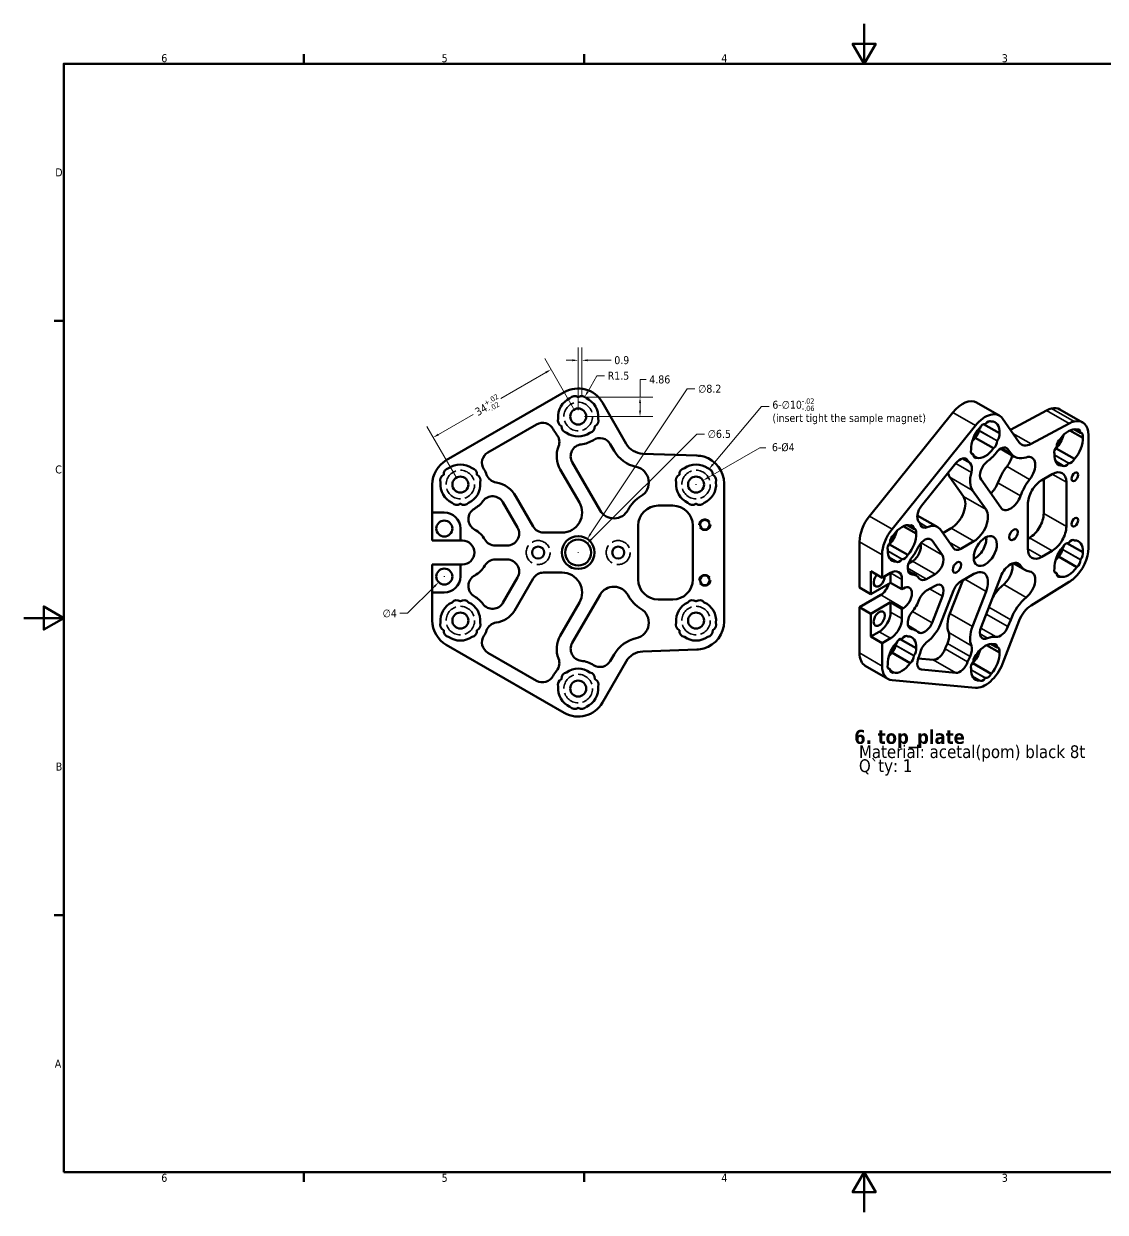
# Model space of a CAD drawing. Header units: millimetres. Extents: x 0 to 420, y 0 to 297.
# Drawn here: x 0 to 270.2, y 0 to 297 of the extents above; entities that cross this region are included whole.
import ezdxf

# ---------------------------------------------------------------- set-up
doc = ezdxf.new("R2010")
doc.units = ezdxf.units.MM
doc.linetypes.add('DASHED', pattern=[0.2067, 0.1654, -0.0413])
for name, color, linetype, lineweight in [('Border (ANSI)', 7, 'Continuous', 70), ('Dimension (ANSI)', 7, 'Continuous', 25), ('Hidden (ANSI)', 7, 'DASHED', 35), ('Hidden Narrow (ANSI)', 7, 'DASHED', 25), ('Symbol (ANSI)', 7, 'Continuous', 25), ('Visible (ANSI)', 7, 'Continuous', 50), ('Visible Narrow (ANSI)', 7, 'Continuous', 35)]:
    doc.layers.add(name, color=color, linetype=linetype, lineweight=lineweight)
doc.styles.add('Note Text (ANSI)', font='tahoma.ttf')
doc.dimstyles.new('Default - mm (ANSI)', dxfattribs={"dimtxt": 2, "dimasz": 1.5, "dimexe": 3.175, "dimexo": 1.6002, "dimgap": 0.8, "dimtad": 0, "dimtoh": 1, "dimrnd": 1e-08, "dimzin": 12, "dimdsep": 46, "dimtxsty": 'Note Text (ANSI)', "dimcen": 0.09, "dimdle": 10, "dimclrd": 256, "dimclre": 256, "dimclrt": 256, "dimadec": 1, "dimazin": 3, "dimtfac": 0.65, "dimtofl": 0, "dimtmove": 0, "dimatfit": 3, "dimfxl": 1, "dimtolj": 1, "dimtzin": 4, "dimlwd": 15, "dimlwe": 15, "dimarcsym": 0})

# ---------------------------------------------------------------- blocks, each defined once
blk = doc.blocks.new('Borders Default Border')
at = {"layer": 'Border (ANSI)'}
for p, q in [((70, 287), (70, 289.4)), ((140, 287), (140, 289.4)), ((10, 222.75), (7.6, 222.75)), ((10, 74.25), (7.6, 74.25)), ((70, 10), (70, 7.6)), ((140, 10), (140, 7.6))]:
    blk.add_line(p, q, dxfattribs=at)
at = {"layer": 'Border (ANSI)', "flags": 128}
for points in [[(210, 297), (210, 287), (207.11, 292), (212.89, 292), (210, 287)], [(10, 10), (10, 287), (410, 287), (410, 10), (10, 10)], [(0, 148.5), (10, 148.5), (5, 151.39), (5, 145.61), (10, 148.5)], [(210, 0), (210, 10), (207.11, 5), (212.89, 5), (210, 10)]]:
    blk.add_lwpolyline(points, dxfattribs=at)
at = {"layer": 'Border (ANSI)', "char_height": 2, "attachment_point": 7, "style": 'Note Text (ANSI)'}
for s, insert in [('6', (34.36, 287.36)), ('5', (104.41, 287.36)), ('4', (174.3, 287.4)), ('3', (244.38, 287.36)), ('D', (7.87, 258.87)), ('C', (7.86, 184.59)), ('B', (7.99, 110.37)), ('A', (7.75, 36.12)), ('6', (34.36, 7.56)), ('5', (104.41, 7.56)), ('4', (174.3, 7.6)), ('3', (244.38, 7.56))]:
    blk.add_mtext(s, dxfattribs=dict(at, insert=insert))
blk = doc.blocks.new('*D6')
at = {"layer": 'Defpoints', "color": 0, "transparency": 16777216}
for p in [(131.74, 210.6), (138.53, 198.85), (109.08, 181.85)]:
    blk.add_point(p, dxfattribs=at)
at = {"layer": 'Dimension (ANSI)', "lineweight": 15, "transparency": 16777216}
for p, q in [((137.73, 200.24), (130.16, 213.35)), ((130.44, 209.85), (119.24, 203.39)), ((103.6, 194.35), (112.27, 199.36)), ((108.28, 183.24), (100.71, 196.35))]:
    blk.add_line(p, q, dxfattribs=at)
at = {"layer": 'Dimension (ANSI)', "transparency": 16777216}
for points in [[(130.32, 210.07), (130.57, 209.64), (131.74, 210.6)], [(103.47, 194.57), (103.72, 194.14), (102.3, 193.6)]]:
    blk.add_solid(points, dxfattribs=at)
at = {"layer": 'Dimension (ANSI)', "lineweight": 18, "transparency": 16777216, "insert": (112.17, 201.14), "char_height": 2, "attachment_point": 1, "rotation": 30, "style": 'Note Text (ANSI)'}
blk.add_mtext('\\A1;34{\\H1.300000;\\S+.02^ -.02;}', dxfattribs=at)
blk = doc.blocks.new('*D7')
at = {"layer": 'Defpoints', "color": 0, "transparency": 16777216}
for p in [(140.8, 168.27), (136.26, 161.44)]:
    blk.add_point(p, dxfattribs=at)
at = {"layer": 'Dimension (ANSI)', "lineweight": 15, "transparency": 16777216}
for p, q in [((165.76, 205.75), (141.63, 169.52)), ((167.69, 205.75), (165.76, 205.75)), ((138.44, 164.85), (138.62, 164.85)), ((138.53, 164.76), (138.53, 164.94))]:
    blk.add_line(p, q, dxfattribs=at)
at = {"layer": 'Dimension (ANSI)', "transparency": 16777216}
blk.add_solid([(141.42, 169.65), (141.84, 169.38), (140.8, 168.27)], dxfattribs=at)
at = {"layer": 'Dimension (ANSI)', "lineweight": 18, "transparency": 16777216, "insert": (168.49, 206.8), "char_height": 2, "attachment_point": 1, "style": 'Note Text (ANSI)'}
blk.add_mtext('\\A1;∅8.2', dxfattribs=at)
blk = doc.blocks.new('*D8')
at = {"layer": 'Defpoints', "color": 0, "transparency": 16777216}
for p in [(140.83, 167.15), (136.23, 162.56)]:
    blk.add_point(p, dxfattribs=at)
at = {"layer": 'Dimension (ANSI)', "lineweight": 15, "transparency": 16777216}
for p, q in [((168.15, 194.47), (141.89, 168.21)), ((170.09, 194.47), (168.15, 194.47)), ((138.44, 164.85), (138.62, 164.85)), ((138.53, 164.76), (138.53, 164.94))]:
    blk.add_line(p, q, dxfattribs=at)
at = {"layer": 'Dimension (ANSI)', "transparency": 16777216}
blk.add_solid([(141.71, 168.39), (142.06, 168.04), (140.83, 167.15)], dxfattribs=at)
at = {"layer": 'Dimension (ANSI)', "lineweight": 18, "transparency": 16777216, "insert": (170.89, 195.51), "char_height": 2, "attachment_point": 1, "style": 'Note Text (ANSI)'}
blk.add_mtext('\\A1;∅6.5', dxfattribs=at)
blk = doc.blocks.new('*D9')
at = {"layer": 'Defpoints', "color": 0, "transparency": 16777216}
for p in [(171.18, 185.69), (164.76, 178.02)]:
    blk.add_point(p, dxfattribs=at)
at = {"layer": 'Dimension (ANSI)', "lineweight": 15, "transparency": 16777216}
for p, q in [((184.31, 201.37), (172.14, 186.84)), ((186.25, 201.37), (184.31, 201.37)), ((167.88, 181.85), (168.06, 181.85)), ((167.97, 181.76), (167.97, 181.94))]:
    blk.add_line(p, q, dxfattribs=at)
blk.add_arc((167.97, 181.85), 5, 13.6912, 54.2492, dxfattribs=at)
at = {"layer": 'Dimension (ANSI)', "transparency": 16777216}
blk.add_solid([(171.95, 187), (172.34, 186.68), (171.18, 185.69)], dxfattribs=at)
at = {"layer": 'Dimension (ANSI)', "lineweight": 18, "transparency": 16777216, "insert": (187.05, 203.36), "char_height": 2, "attachment_point": 1, "style": 'Note Text (ANSI)'}
blk.add_mtext('\\A1;\\fTahoma|b0|i0;\\H1.9873;6-∅10{\\H1.300000;\\S-.02^ -.06;}\\P\\fTahoma|b0|i0;\\H1.9873;(insert tight the sample magnet)', dxfattribs=at)
blk = doc.blocks.new('*D10')
at = {"layer": 'Defpoints', "color": 0, "transparency": 16777216}
for p in [(169.7, 182.85), (166.24, 180.85)]:
    blk.add_point(p, dxfattribs=at)
at = {"layer": 'Dimension (ANSI)', "lineweight": 15, "transparency": 16777216}
for p, q in [((183.89, 191.05), (171, 183.6)), ((185.39, 191.05), (183.89, 191.05)), ((167.88, 181.85), (168.06, 181.85)), ((167.97, 181.76), (167.97, 181.94))]:
    blk.add_line(p, q, dxfattribs=at)
at = {"layer": 'Dimension (ANSI)', "transparency": 16777216}
blk.add_solid([(170.88, 183.82), (171.13, 183.39), (169.7, 182.85)], dxfattribs=at)
at = {"layer": 'Dimension (ANSI)', "lineweight": 18, "transparency": 16777216, "insert": (186.19, 192.18), "char_height": 2, "attachment_point": 1, "style": 'Note Text (ANSI)'}
blk.add_mtext('\\A1; \\fTahoma|b0|i0;\\H1.9873;6-Ø4', dxfattribs=at)
blk = doc.blocks.new('*D11')
at = {"layer": 'Defpoints', "color": 0, "transparency": 16777216}
for p in [(103.67, 157.44), (106.5, 160.27)]:
    blk.add_point(p, dxfattribs=at)
at = {"layer": 'Dimension (ANSI)', "lineweight": 15, "transparency": 16777216}
for p, q in [((104.99, 158.85), (105.17, 158.85)), ((105.08, 158.76), (105.08, 158.94)), ((95.91, 149.68), (102.61, 156.38)), ((94, 149.68), (95.91, 149.68))]:
    blk.add_line(p, q, dxfattribs=at)
at = {"layer": 'Dimension (ANSI)', "transparency": 16777216}
blk.add_solid([(102.43, 156.56), (102.78, 156.2), (103.67, 157.44)], dxfattribs=at)
at = {"layer": 'Dimension (ANSI)', "lineweight": 18, "transparency": 16777216, "insert": (89.67, 150.68), "char_height": 2, "attachment_point": 1, "style": 'Note Text (ANSI)'}
blk.add_mtext('\\A1;∅4', dxfattribs=at)
blk = doc.blocks.new('*D12')
at = {"layer": 'Defpoints', "color": 0, "transparency": 16777216}
for p in [(139.43, 202.45), (140.17, 203.76)]:
    blk.add_point(p, dxfattribs=at)
at = {"layer": 'Dimension (ANSI)', "lineweight": 15, "transparency": 16777216}
for p, q in [((143.19, 209.04), (140.92, 205.06)), ((145.09, 209.04), (143.19, 209.04))]:
    blk.add_line(p, q, dxfattribs=at)
at = {"layer": 'Dimension (ANSI)', "transparency": 16777216}
blk.add_solid([(140.7, 205.18), (141.13, 204.93), (140.17, 203.76)], dxfattribs=at)
at = {"layer": 'Dimension (ANSI)', "lineweight": 18, "transparency": 16777216, "insert": (145.89, 210.06), "char_height": 2, "attachment_point": 1, "style": 'Note Text (ANSI)'}
blk.add_mtext('\\A1;R1.5', dxfattribs=at)
blk = doc.blocks.new('*D13')
at = {"layer": 'Defpoints', "color": 0, "transparency": 16777216}
for p in [(138.53, 212.9), (139.43, 202.45), (138.53, 198.85)]:
    blk.add_point(p, dxfattribs=at)
at = {"layer": 'Dimension (ANSI)', "lineweight": 15, "transparency": 16777216}
for p, q in [((138.53, 200.45), (138.53, 216.07)), ((139.43, 204.05), (139.43, 216.07)), ((137.03, 212.9), (135.53, 212.9)), ((140.93, 212.9), (146.75, 212.9))]:
    blk.add_line(p, q, dxfattribs=at)
at = {"layer": 'Dimension (ANSI)', "transparency": 16777216}
for points in [[(137.03, 213.15), (137.03, 212.65), (138.53, 212.9)], [(140.93, 213.15), (140.93, 212.65), (139.43, 212.9)]]:
    blk.add_solid(points, dxfattribs=at)
at = {"layer": 'Dimension (ANSI)', "lineweight": 18, "transparency": 16777216, "insert": (147.55, 213.93), "char_height": 2, "attachment_point": 1, "style": 'Note Text (ANSI)'}
blk.add_mtext('\\A1;\\fTahoma|b0|i0;\\H1.9873;0.9', dxfattribs=at)
blk = doc.blocks.new('*D14')
at = {"layer": 'Defpoints', "color": 0, "transparency": 16777216}
for p in [(138.53, 203.72), (153.98, 203.72), (138.53, 198.85)]:
    blk.add_point(p, dxfattribs=at)
at = {"layer": 'Dimension (ANSI)', "lineweight": 15, "transparency": 16777216}
for p, q in [((155.48, 208.07), (153.98, 208.07)), ((153.98, 208.07), (153.98, 203.72)), ((140.13, 203.72), (157.16, 203.72)), ((153.98, 200.35), (153.98, 202.22)), ((140.13, 198.85), (157.16, 198.85))]:
    blk.add_line(p, q, dxfattribs=at)
at = {"layer": 'Dimension (ANSI)', "transparency": 16777216}
for points in [[(153.73, 202.22), (154.23, 202.22), (153.98, 203.72)], [(153.73, 200.35), (154.23, 200.35), (153.98, 198.85)]]:
    blk.add_solid(points, dxfattribs=at)
at = {"layer": 'Dimension (ANSI)', "lineweight": 18, "transparency": 16777216, "insert": (156.28, 209.12), "char_height": 2, "attachment_point": 1, "style": 'Note Text (ANSI)'}
blk.add_mtext('\\A1;4.86', dxfattribs=at)

msp = doc.modelspace()

# ---------------------------------------------------------------- linework, layer by layer
at = {"layer": 'Hidden (ANSI)', "ltscale": 27.135292}
for centre in [(138.5274, 198.8546), (109.0825, 181.8546), (167.9722, 181.8546), (109.0825, 147.8546), (167.9722, 147.8546), (138.5274, 130.8546)]:
    msp.add_circle(centre, 3.5707, dxfattribs=at)
at = {"layer": 'Hidden (ANSI)', "ltscale": 30.397606}
for centre in [(128.5274, 164.8546), (148.5274, 164.8546)]:
    msp.add_circle(centre, 3, dxfattribs=at)
at = {"layer": 'Hidden Narrow (ANSI)', "ltscale": 22.34984}
for centre in [(170.1727, 171.7962), (170.1727, 157.9129)]:
    msp.add_circle(centre, 1.4705, dxfattribs=at)
at = {"layer": 'Visible (ANSI)'}
for p, q in [((105.5825, 187.9167), (135.0274, 204.9167)), ((150.5332, 192.0599), (144.5896, 202.3546)), ((243.7387, 199.1), (238.0818, 202.3576)), ((211.2931, 173.9343), (232.1137, 199.8225)), ((246.5108, 195.5408), (255.5581, 200.3855)), ((258.903, 200.6455), (264.5599, 197.388)), ((115.9819, 189.8794), (128.128, 196.8919)), ((216.9499, 170.6768), (237.7706, 196.5649)), ((239.8058, 196.929), (243.7632, 194.6501)), ((241.6975, 197.5972), (241.5567, 197.6783)), ((248.7348, 192.3677), (244.5321, 198.3639)), ((261.215, 197.1279), (251.6733, 192.0185)), ((242.3111, 190.906), (237.7149, 193.5528)), ((264.5839, 193.5608), (261.4068, 195.3904)), ((264.0185, 194.7841), (262.4551, 195.6844)), ((266.0163, 165.9832), (266.0163, 194.1725)), ((146.5522, 191.9551), (147.5021, 190.3099)), ((244.0645, 190.8188), (247.5549, 188.8088)), ((245.9199, 190.661), (246.5915, 189.7027)), ((257.922, 190.8814), (262.5182, 188.2346)), ((143.9916, 175.3903), (137.0478, 187.4173)), ((168.1828, 189.0917), (154.6888, 189.5629)), ((224.3034, 176.5159), (232.8919, 187.1948)), ((237.2931, 189.3753), (236.7567, 189.6842)), ((237.3144, 189.0253), (238.1798, 188.527)), ((259.614, 186.5622), (257.8482, 187.5791)), ((134.0333, 185.6385), (138.816, 177.3546)), ((254.3876, 182.9738), (256.9652, 184.4582)), ((102.0825, 174.8546), (102.0825, 181.8546)), ((174.9729, 147.6144), (174.9729, 182.0948)), ((234.7927, 178.8318), (231.4108, 183.6568)), ((244.1092, 176.0758), (239.1992, 183.081)), ((254.8439, 174.6545), (254.8439, 183.2366)), ((260.5007, 182.4064), (260.5007, 171.3969)), ((127.269, 171.3546), (122.9193, 178.8885)), ((237.0677, 180.3993), (240.4496, 175.5742)), ((119.7273, 177.4173), (123.3719, 171.1046)), ((158.5274, 176.5879), (162.1727, 176.5879)), ((250.8521, 165.8406), (250.8521, 176.8501)), ((102.0825, 174.8546), (105.0825, 174.8546)), ((102.0825, 167.8546), (102.0825, 174.8546)), ((223.2645, 174.1438), (228.3623, 171.2081)), ((109.0825, 170.8546), (109.0825, 167.8546)), ((134.4859, 169.8546), (129.8671, 169.8546)), ((153.5274, 158.1213), (153.5274, 171.5879)), ((167.1727, 171.5879), (167.1727, 158.1213)), ((222.9425, 169.5812), (219.7654, 171.4107)), ((222.3772, 170.8045), (220.8138, 171.7048)), ((232.2846, 165.9671), (229.2089, 170.3553)), ((229.6436, 169.735), (231.7309, 170.937)), ((109.0825, 167.8546), (102.0825, 167.8546)), ((109.0825, 167.8546), (109.5825, 167.8546)), ((120.7739, 166.6046), (117.8098, 166.6046)), ((208.8182, 156.1074), (208.8182, 167.553)), ((216.2807, 166.9017), (220.8768, 164.255)), ((226.9518, 167.8527), (229.5289, 164.1758)), ((237.3877, 167.6794), (234.1217, 165.7987)), ((250.8521, 168.268), (251.3084, 168.5307)), ((260.6265, 167.2239), (264.5839, 164.945)), ((262.5182, 167.8921), (262.3774, 167.9732)), ((214.475, 158.5726), (214.475, 164.2955)), ((217.9727, 162.5826), (216.2068, 163.5995)), ((256.9652, 165.2732), (254.3876, 163.7888)), ((263.1318, 161.201), (258.5356, 163.8477)), ((102.0825, 161.8546), (109.0825, 161.8546)), ((102.0825, 154.8546), (102.0825, 161.8546)), ((109.0825, 161.8546), (109.0825, 158.8546)), ((109.5825, 161.8546), (109.0825, 161.8546)), ((117.8098, 163.1046), (120.7739, 163.1046)), ((221.0884, 162.1514), (222.035, 162.6965)), ((247.2322, 162.1884), (250.1458, 160.5106)), ((123.3719, 158.6046), (119.7273, 152.2918)), ((122.5974, 150.263), (127.269, 158.3546)), ((129.8671, 159.8546), (134.4859, 159.8546)), ((211.6466, 154.4786), (211.6466, 160.2014)), ((211.6466, 160.2014), (214.475, 158.5726)), ((214.475, 158.5726), (216.5964, 159.7942)), ((216.5964, 159.7816), (216.5964, 157.329)), ((219.4248, 158.1528), (219.4248, 155.7002)), ((220.9342, 160.2862), (223.022, 159.0839)), ((227.6918, 159.4389), (225.5959, 158.2319)), ((231.3873, 149.6125), (234.6012, 157.8993)), ((234.1217, 157.6232), (237.3877, 159.504)), ((239.1992, 146.1888), (244.1093, 158.849)), ((251.6734, 151.6181), (261.215, 157.498)), ((258.1137, 159.6702), (257.5773, 159.9791)), ((258.1351, 159.3202), (259.0004, 158.8219)), ((102.0825, 147.8546), (102.0825, 154.8546)), ((105.0825, 154.8546), (102.0825, 154.8546)), ((208.8182, 156.1074), (211.6466, 154.4786)), ((216.5964, 157.329), (211.6466, 154.4786)), ((219.4248, 155.7002), (216.5964, 157.329)), ((219.4248, 155.7002), (219.7783, 155.9038)), ((225.5959, 155.3705), (227.6918, 156.5775)), ((228.9813, 146.8215), (232.2846, 155.339)), ((240.4496, 155.1356), (237.0442, 146.3549)), ((138.816, 152.3546), (134.0001, 144.013)), ((137.0478, 142.2918), (143.9916, 154.3189)), ((162.1727, 153.1213), (158.5274, 153.1213)), ((208.8182, 151.2021), (214.1215, 154.2561)), ((211.6466, 149.5733), (216.5964, 152.4237)), ((216.5964, 152.4237), (219.4248, 150.7949)), ((216.5964, 152.4237), (216.5964, 149.971)), ((229.5289, 153.9565), (226.9518, 147.3114)), ((208.8182, 139.7564), (208.8182, 151.2021)), ((211.6466, 149.5733), (208.8182, 151.2021)), ((211.6466, 143.8505), (211.6466, 149.5733)), ((219.7783, 150.9985), (219.4248, 150.7949)), ((219.4248, 150.7949), (219.4248, 148.3423)), ((220.9603, 146.5427), (222.918, 145.4153)), ((244.5321, 137.0478), (248.7349, 147.8846)), ((246.5916, 148.081), (245.9199, 146.349)), ((213.7679, 145.0721), (211.6466, 143.8505)), ((214.475, 142.2217), (211.6466, 143.8505)), ((216.5964, 143.4433), (214.475, 142.2217)), ((218.9851, 143.2443), (222.9425, 140.9654)), ((220.8768, 143.9125), (220.736, 143.9936)), ((135.0274, 124.7924), (105.5825, 141.7924)), ((128.128, 132.8172), (115.9819, 139.8297)), ((154.6889, 140.1463), (168.1828, 140.6175)), ((214.475, 136.4989), (214.475, 142.2217)), ((221.4905, 137.2213), (216.8943, 139.8681)), ((243.7632, 139.8761), (240.5861, 141.7056)), ((243.1978, 141.0994), (241.6344, 141.9997)), ((144.5896, 127.3546), (150.5333, 137.6494)), ((147.5022, 139.3994), (146.5522, 137.754)), ((223.4931, 138.4113), (227.2351, 138.0683)), ((237.1013, 137.1966), (241.6975, 134.5499)), ((215.9316, 133.2831), (210.2747, 136.5407)), ((216.4724, 135.6906), (215.936, 135.9995)), ((216.4938, 135.3405), (217.3591, 134.8422)), ((232.8919, 134.8107), (224.3034, 135.598)), ((238.7934, 132.8775), (237.0275, 133.8944)), ((237.7706, 131.0595), (216.9499, 132.9679))]:
    msp.add_line(p, q, dxfattribs=at)
for centre, radius in [((138.5274, 198.8546), 2), ((109.0825, 181.8546), 2), ((167.9722, 181.8546), 2), ((105.0825, 170.8546), 2), ((170.1727, 171.7962), 1.2), ((128.5274, 164.8546), 1.5), ((138.5274, 164.8546), 4.1), ((138.5274, 164.8546), 3.25), ((148.5274, 164.8546), 1.5), ((105.0825, 158.8546), 2), ((170.1727, 157.9129), 1.2), ((109.0825, 147.8546), 2), ((167.9722, 147.8546), 2), ((138.5274, 130.8546), 2)]:
    msp.add_circle(centre, radius, dxfattribs=at)
for centre, radius, start, end in [((138.5274, 198.8546), 7, 30, 120), ((138.5274, 198.8546), 5, 114.249157, 185.750843), ((137.6274, 202.4546), 1.5, 54.504067, 140.265801), ((138.5274, 203.7165), 0.05, 234.504067, 305.495933), ((139.4274, 202.4546), 1.5, 39.734199, 125.495933), ((138.5274, 198.8546), 5, 354.249157, 65.750843), ((129.628, 194.2938), 3, 27.134016, 120), ((134.9597, 197.834), 1.5, 159.734199, 245.495933), ((134.3168, 196.4236), 0.05, 354.504067, 65.495933), ((135.8597, 196.2751), 1.5, 174.504067, 260.265801), ((141.1951, 196.2751), 1.5, 279.734199, 5.495933), ((142.7379, 196.4236), 0.05, 114.504067, 185.495933), ((142.0951, 197.834), 1.5, 294.504067, 20.265801), ((138.5274, 198.8546), 7, 207.134016, 219.702569), ((130.8337, 192.4665), 3, 338.062195, 39.702569), ((138.5274, 198.8546), 5, 234.249157, 305.750843), ((143.9541, 190.4551), 3, 30, 122.865984), ((139.6458, 188.9173), 6.5001, 158.062195, 210.292731), ((139.6458, 188.9173), 3, 96.421822, 210), ((138.5274, 198.8546), 7, 276.421822, 302.865984), ((154.8633, 194.5599), 8.5, 210, 257.574432), ((154.8633, 194.5599), 5, 210, 268), ((109.0825, 181.8546), 7, 120, 180), ((117.4819, 187.2813), 3, 120, 212.865984), ((167.9719, 182.0948), 7.0001, 74.000067, 88.273404), ((105.5148, 182.8751), 1.5, 114.504067, 200.265801), ((104.8719, 184.2855), 0.05, 294.504067, 5.495933), ((106.4148, 184.434), 1.5, 99.734199, 185.495933), ((109.0825, 181.8546), 5, 54.249157, 125.750843), ((111.7502, 184.434), 1.5, 354.504067, 80.265801), ((113.2931, 184.2855), 0.05, 174.504067, 245.495933), ((112.6502, 182.8751), 1.5, 339.734199, 65.495933), ((109.0825, 181.8546), 7, 20.348746, 32.865984), ((118.4584, 185.3319), 3, 200.348746, 261.963462), ((152.1737, 182.3527), 4, 300.550331, 77.574432), ((164.4045, 182.8751), 1.5, 114.504067, 200.265801), ((163.7617, 184.2855), 0.05, 294.504067, 5.495933), ((165.3045, 184.434), 1.5, 99.734199, 185.495933), ((167.9722, 181.8546), 5, 54.249157, 125.750843), ((170.6399, 184.434), 1.5, 354.504067, 80.265801), ((172.1828, 184.2855), 0.05, 174.504067, 245.495933), ((171.5399, 182.8751), 1.5, 339.734199, 65.495933), ((109.0825, 181.8546), 5, 174.249157, 245.750843), ((109.0825, 181.8546), 5, 294.249157, 5.750843), ((117.1292, 175.9173), 6.508, 27.164988, 81.963462), ((167.9722, 181.8546), 5, 174.249157, 245.750843), ((167.9722, 181.8546), 5, 294.249157, 5.750843), ((117.1292, 175.9173), 3, 30, 143.578178), ((158.5274, 171.5879), 8.5, 120.550331, 152.342086), ((108.1825, 178.2546), 1.5, 219.734199, 305.495933), ((109.0825, 176.9926), 0.05, 54.504067, 125.495933), ((109.9825, 178.2546), 1.5, 234.504067, 320.265801), ((114.1065, 173.2082), 3, 120.158914, 241.5618), ((109.0825, 181.8546), 7, 300.158914, 323.578178), ((134.4859, 174.8546), 5, 270, 30), ((147.4557, 177.3903), 4, 210, 332.342086), ((158.5274, 171.5879), 5, 90, 180), ((162.1727, 171.5879), 5, 0, 90), ((167.0722, 178.2546), 1.5, 219.734199, 305.495933), ((167.9722, 176.9926), 0.05, 54.504067, 125.495933), ((168.8722, 178.2546), 1.5, 234.504067, 320.265801), ((105.0825, 170.8546), 4, 0, 90), ((109.5825, 164.8546), 6.5, 30, 61.5618), ((120.7739, 169.6046), 3, 270, 30), ((129.8671, 172.8546), 3, 210, 270), ((109.5825, 164.8546), 3, 270, 90), ((117.8098, 169.6046), 3, 210, 270), ((109.5825, 164.8546), 6.5, 298.4382, 330), ((117.8098, 160.1046), 3, 90, 150), ((120.7739, 160.1046), 3, 330, 90), ((105.0825, 158.8546), 4, 270, 0), ((114.1065, 156.5009), 3, 118.4382, 239.841086), ((129.8671, 156.8546), 3, 90, 150), ((134.4859, 154.8546), 5, 330, 90), ((158.5274, 158.1213), 5, 180, 270), ((162.1727, 158.1213), 5, 270, 0), ((147.4557, 152.3189), 4, 27.658175, 150), ((109.0825, 147.8546), 5, 114.249157, 185.750843), ((108.1825, 151.4546), 1.5, 54.504067, 140.265801), ((109.0825, 152.7165), 0.05, 234.504067, 305.495933), ((109.9825, 151.4546), 1.5, 39.734199, 125.495933), ((109.0825, 147.8546), 5, 354.249157, 65.750843), ((109.0825, 147.8546), 7, 36.421822, 59.841086), ((117.1292, 153.7918), 3, 216.421822, 330), ((158.5274, 158.1213), 8.5, 207.658175, 239.449738), ((167.9722, 147.8546), 5, 114.249157, 185.750843), ((167.0722, 151.4546), 1.5, 54.504067, 140.265801), ((167.9722, 152.7165), 0.05, 234.504067, 305.495933), ((168.8722, 151.4546), 1.5, 39.734199, 125.495933), ((167.9722, 147.8546), 5, 354.249157, 65.750843), ((117.1292, 153.7918), 6.508, 278.036538, 327.164988), ((152.1737, 147.3565), 4, 282.425774, 59.449738), ((109.0825, 147.8546), 7, 180, 240), ((105.5148, 146.834), 1.5, 159.734199, 245.495933), ((112.6502, 146.834), 1.5, 294.504067, 20.265801), ((118.4584, 144.3772), 3, 98.036538, 159.651254), ((164.4045, 146.834), 1.5, 159.734199, 245.495933), ((171.5399, 146.834), 1.5, 294.504067, 20.265801), ((104.8719, 145.4236), 0.05, 354.504067, 65.495933), ((106.4148, 145.2751), 1.5, 174.504067, 260.265801), ((109.0825, 147.8546), 5, 234.249157, 305.750843), ((111.7502, 145.2751), 1.5, 279.734199, 5.495933), ((113.2931, 145.4236), 0.05, 114.504067, 185.495933), ((117.4819, 142.4278), 3, 147.134016, 240), ((109.0825, 147.8546), 7, 327.134016, 339.651254), ((139.6458, 140.7918), 6.5001, 150.292731, 201.937805), ((154.8634, 135.1494), 8.5, 102.425774, 150), ((163.7617, 145.4236), 0.05, 354.504067, 65.495933), ((165.3045, 145.2751), 1.5, 174.504067, 260.265801), ((167.9722, 147.8546), 5, 234.249157, 305.750843), ((170.6399, 145.2751), 1.5, 279.734199, 5.495933), ((172.1828, 145.4236), 0.05, 114.504067, 185.495933), ((139.6458, 140.7918), 3, 150, 263.578178), ((154.8634, 135.1494), 5, 92, 150), ((167.9719, 147.6144), 7.0001, 271.726548, 286.002754), ((130.8337, 137.2426), 3, 320.297431, 21.937805), ((138.5274, 130.8546), 7, 57.134016, 83.578178), ((143.9541, 139.254), 3, 237.134016, 330), ((129.628, 135.4153), 3, 240, 332.865984), ((138.5274, 130.8546), 7, 140.297431, 152.865984), ((135.8597, 133.434), 1.5, 99.734199, 185.495933), ((138.5274, 130.8546), 5, 54.249157, 125.750843), ((141.1951, 133.434), 1.5, 354.504067, 80.265801), ((134.9597, 131.8751), 1.5, 114.504067, 200.265801), ((138.5274, 130.8546), 5, 174.249157, 245.750843), ((134.3168, 133.2855), 0.05, 294.504067, 5.495933), ((138.5274, 130.8546), 5, 294.249157, 5.750843), ((142.7379, 133.2855), 0.05, 174.504067, 245.495933), ((142.0951, 131.8751), 1.5, 339.734199, 65.495933), ((138.5274, 130.8546), 7, 240, 330), ((137.6274, 127.2546), 1.5, 219.734199, 305.495933), ((138.5274, 125.9926), 0.05, 54.504067, 125.495933), ((139.4274, 127.2546), 1.5, 234.504067, 320.265801)]:
    msp.add_arc(centre, radius, start, end, dxfattribs=at)
for centre, major_axis, ratio, start_param, end_param in [((234.5886, 196.2915), (3.4932, 6.0661), 0.57809312, 0, 1.30706323), ((240.2454, 193.034), (3.4932, 6.0661), 0.57809312, 6.01945221, 7.59024854), ((255.409, 194.5793), (3.4933, 6.0662), 0.57809312, 0.50421294, 0.75332968), ((255.409, 194.5793), (-3.4943, -6.0661), 0.57809344, 3.14166911, 3.64599856), ((238.172, 196.2991), (0.7485, 1.2999), 0.57809312, 4.35273376, 5.16639204), ((239.6091, 195.6107), (0.7485, 1.2999), 0.57809312, 0.16394356, 1.66076819), ((240.2454, 197.0088), (-0.025, -0.0433), 0.57809312, 0.16394356, 1.40298535), ((240.8818, 196.3436), (0.7485, 1.2999), 0.57809312, 6.18934603, 7.68617066), ((240.2454, 193.034), (2.4952, 4.3329), 0.57809312, 5.3954823, 6.64342212), ((261.0658, 191.3217), (-3.4933, -6.0662), 0.57809312, 3.6458056, 3.89492233), ((261.0658, 191.3217), (3.4943, 6.0661), 0.57809344, 5.49600605, 6.78759122), ((240.2454, 193.034), (2.4952, 4.3329), 0.57809312, 1.20669209, 2.45463192), ((235.6493, 195.6807), (-2.4952, -4.3329), 0.57809312, 1.1616642, 1.40743437), ((237.5356, 194.6582), (0.7485, 1.2999), 0.57809312, 4.09495093, 5.59177556), ((238.6266, 195.4078), (0.025, 0.0433), 0.57809312, 1.21114111, 2.4501829), ((242.7682, 193.6523), (-0.7485, -1.2999), 0.57809312, 1.21114111, 2.70796574), ((256.4699, 193.7723), (-2.4952, -4.3329), 0.57809312, 1.20669209, 1.97992845), ((259.1798, 192.148), (0.7485, 1.2999), 0.57809312, 0.95335827, 2.4501829), ((261.0661, 191.1255), (2.4952, 4.3329), 0.57809312, 0.15949454, 1.40743437), ((261.0661, 191.1255), (-2.4952, -4.3329), 0.57809312, 1.20669209, 2.45463192), ((262.9525, 194.3206), (0.7485, 1.2999), 0.57809312, 5.39993132, 6.89675594), ((264.0434, 194.8274), (-0.025, -0.0433), 0.57809312, 5.39993132, 6.63897311), ((263.5889, 193.4126), (0.7485, 1.2999), 0.57809312, 5.14214848, 6.63897311), ((237.7227, 190.7468), (-0.7485, -1.2999), 0.57809312, 5.14214848, 6.63897311), ((240.2454, 193.034), (-2.4952, -4.3329), 0.57809312, 0.15949454, 1.40743437), ((242.1318, 192.0114), (-0.7485, -1.2999), 0.57809312, 0.95335827, 2.4501829), ((244.0827, 188.3768), (1.4971, 2.5998), 0.57809312, 6.01945221, 7.64026939), ((243.2228, 192.7611), (-0.025, -0.0433), 0.57809312, 4.35273376, 5.59177556), ((251.7967, 196.1748), (-2.4952, -4.3329), 0.57809312, 6.01945221, 7.03174318), ((258.5434, 190.5071), (0.7485, 1.2999), 0.57809312, 1.21114111, 2.70796574), ((257.1063, 191.1956), (0.7485, 1.2999), 0.57809312, 4.3460377, 4.80236084), ((258.0888, 191.3984), (0.025, 0.0433), 0.57809312, 4.35273376, 5.59177556), ((167.9719, 182.0948), (7.0011, 0), 0.9998477, 0, 1.29158517), ((233.9526, 185.6815), (1.4971, 2.5998), 0.57809312, 5.96943135, 7.59024854), ((240.2454, 193.034), (-3.4932, -6.0661), 0.57809312, 5.96943135, 6.18879399), ((234.8052, 184.6786), (1.4971, 2.5998), 0.57809312, 5.11296651, 6.18879399), ((238.3591, 189.8389), (-0.7485, -1.2999), 0.57809312, 5.39993132, 6.89675594), ((237.2681, 189.332), (0.025, 0.0433), 0.57809312, 5.39993132, 6.63897311), ((241.0363, 185.3652), (-1.4971, -2.5998), 0.57809312, 4.03713904, 6.01945221), ((240.2454, 193.034), (3.4932, 6.0661), 0.57809312, 4.03713904, 4.49867674), ((244.238, 188.3572), (1.9961, 3.4663), 0.57809312, 4.45826097, 5.24950859), ((251.7967, 196.1748), (-4.2418, -7.366), 0.57809312, 6.01945221, 6.84978268), ((249.8948, 185.0996), (1.9961, 3.4663), 0.57809312, 4.45826097, 6.84978268), ((261.0661, 191.1255), (-2.4952, -4.3329), 0.57809312, 5.3954823, 6.64342212), ((260.4297, 187.8158), (-0.7485, -1.2999), 0.57809312, 6.18934603, 7.68617066), ((261.0661, 187.1506), (0.025, 0.0433), 0.57809312, 0.16394356, 1.40298535), ((261.7025, 188.5488), (-0.7485, -1.2999), 0.57809312, 0.16394356, 1.66076819), ((235.3795, 188.6228), (-3.2438, -5.6329), 0.57809312, 5.74467398, 6.02456132), ((241.0363, 185.3652), (-3.2438, -5.6329), 0.57809312, 5.11296651, 6.02456132), ((248.7307, 182.1436), (4.2418, 7.366), 0.57809312, 1.31666832, 1.87153912), ((256.9652, 180.3704), (2.4952, 4.3329), 0.57809312, 5.49585344, 7.06664976), ((240.9019, 182.379), (1.9961, 3.4663), 0.57809312, 4.18139637, 5.01313177), ((254.3876, 178.8861), (-4.2418, -7.366), 0.57809312, 4.45826097, 5.01313177), ((254.3876, 178.8861), (2.4952, 4.3329), 0.57809312, 0.78346445, 2.35426078), ((231.7309, 175.0247), (2.4952, 4.3329), 0.57809312, 3.92505711, 6.01945221), ((246.5587, 179.1215), (-1.9961, -3.4663), 0.57809312, 6.01945221, 8.15472442), ((225.3641, 175.0027), (-1.4971, -2.5998), 0.57809312, 4.44865588, 6.06947307), ((237.3877, 171.7672), (2.4952, 4.3329), 0.57809312, 3.92505711, 6.01945221), ((213.7679, 170.4034), (3.4932, 6.0661), 0.57809312, 1.30706323, 2.35426078), ((219.4248, 167.1458), (3.4932, 6.0661), 0.57809312, 5.85100604, 6.06947307), ((251.3084, 172.6185), (2.4952, 4.3329), 0.57809312, 3.92505711, 5.49585344), ((219.4248, 167.1458), (3.4932, 6.0661), 0.57809312, 1.30706323, 2.35426078), ((214.8286, 169.7926), (-2.4952, -4.3329), 0.57809312, 1.20669209, 1.97992845), ((219.4248, 167.1458), (2.4952, 4.3329), 0.57809312, 0.15949454, 1.40743437), ((219.4248, 167.1458), (-2.4952, -4.3329), 0.57809312, 1.20669209, 2.45463192), ((221.3111, 170.3409), (0.7485, 1.2999), 0.57809312, 5.39993132, 6.89675594), ((222.4021, 170.8478), (-0.025, -0.0433), 0.57809312, 5.39993132, 6.63897311), ((221.9475, 169.433), (0.7485, 1.2999), 0.57809312, 5.14214848, 6.63897311), ((226.0546, 173.8066), (-1.4971, -2.5998), 0.57809312, 5.85100604, 6.92638571), ((225.1146, 165.5684), (3.2477, 5.6397), 0.57809312, 5.96997192, 6.92638571), ((256.9652, 169.3609), (-2.4952, -4.3329), 0.57809312, 0.78346445, 2.35426078), ((216.902, 166.5275), (0.7485, 1.2999), 0.57809312, 1.21114111, 2.70796574), ((215.465, 167.2159), (0.7485, 1.2999), 0.57809312, 4.3460377, 4.80236084), ((217.5384, 168.1684), (0.7485, 1.2999), 0.57809312, 0.95335827, 2.4501829), ((216.4475, 167.4187), (0.025, 0.0433), 0.57809312, 4.35273376, 5.59177556), ((222.035, 165.1491), (1.4971, 2.5998), 0.57809312, 3.92505711, 5.81396345), ((225.1146, 165.5684), (1.4971, 2.5998), 0.57809312, 6.01945221, 8.00176538), ((237.6227, 166.7477), (2.046, 3.553), 0.57809312, 3.83408296, 5.590695), ((258.9927, 166.594), (0.7485, 1.2999), 0.57809312, 4.35273376, 5.16639204), ((260.4297, 165.9056), (0.7485, 1.2999), 0.57809312, 0.16394356, 1.66076819), ((261.0661, 167.3037), (-0.025, -0.0433), 0.57809312, 0.16394356, 1.40298535), ((261.7025, 166.6385), (0.7485, 1.2999), 0.57809312, 6.18934603, 7.68617066), ((261.0661, 163.3289), (2.4952, 4.3329), 0.57809312, 5.3954823, 6.64342212), ((219.4248, 167.1458), (-2.4952, -4.3329), 0.57809312, 5.3954823, 6.64342212), ((220.0612, 164.5691), (-0.7485, -1.2999), 0.57809312, 0.16394356, 1.66076819), ((222.9773, 162.1228), (-1.4971, -2.5998), 0.57809312, 4.45142945, 6.57030954), ((219.4248, 167.1458), (3.4932, 6.0661), 0.57809312, 4.45142945, 4.86017273), ((227.6918, 161.8915), (1.4971, 2.5998), 0.57809312, 3.92505711, 6.01945221), ((234.1217, 168.2513), (-1.4971, -2.5998), 0.57809312, 6.01945221, 7.06664976), ((254.3876, 167.8766), (-2.4952, -4.3329), 0.57809312, 5.49585344, 7.06664976), ((261.0661, 163.3289), (2.4952, 4.3329), 0.57809312, 1.20669209, 2.45463192), ((256.4699, 165.9757), (-2.4952, -4.3329), 0.57809312, 1.1616642, 1.40743437), ((258.3563, 164.9531), (0.7485, 1.2999), 0.57809312, 4.09495093, 5.59177556), ((259.4472, 165.7027), (0.025, 0.0433), 0.57809312, 1.21114111, 2.4501829), ((261.0658, 163.1324), (-3.4943, -6.0661), 0.57809344, 1.06287745, 2.35441339), ((263.5889, 163.9473), (-0.7485, -1.2999), 0.57809312, 1.21114111, 2.70796574), ((218.7884, 163.8362), (-0.7485, -1.2999), 0.57809312, 6.18934603, 7.68617066), ((219.4248, 163.171), (0.025, 0.0433), 0.57809312, 0.16394356, 1.40298535), ((246.5587, 158.6244), (1.9961, 3.4663), 0.57809312, 5.97857966, 8.11384731), ((244.238, 159.7462), (1.9961, 3.4663), 0.57809312, 4.14192777, 5.73495941), ((254.3876, 167.8766), (-4.2418, -7.366), 0.57809312, 5.97857966, 6.5334471), ((258.5434, 161.0418), (-0.7485, -1.2999), 0.57809312, 5.14214848, 6.63897311), ((261.0661, 163.3289), (-2.4952, -4.3329), 0.57809312, 0.15949454, 1.40743437), ((262.9525, 162.3064), (-0.7485, -1.2999), 0.57809312, 0.95335827, 2.4501829), ((264.0434, 163.056), (-0.025, -0.0433), 0.57809312, 4.35273376, 5.59177556), ((213.7679, 158.1528), (-0.9981, -1.7332), 0.57809312, 4.34590148, 8.64516608), ((213.7679, 158.1528), (-1.9961, -3.4663), 0.57809312, 2.35426078, 2.35812075), ((216.5964, 156.524), (1.9961, 3.4663), 0.57809312, 5.49585344, 7.06664976), ((219.7783, 153.4511), (3.2437, 5.6328), 0.57809312, 6.01945221, 6.57030954), ((225.5959, 160.6846), (-1.4971, -2.5998), 0.57809312, 6.01945221, 7.06664976), ((234.1217, 155.1706), (1.4971, 2.5998), 0.57809312, 0.78346445, 1.83066201), ((237.3877, 155.4162), (2.4952, 4.3329), 0.57809312, 4.97225466, 7.06664976), ((249.8949, 156.4886), (1.9961, 3.4663), 0.57809312, 4.14192777, 6.5334471), ((259.1798, 160.1338), (-0.7485, -1.2999), 0.57809312, 5.39993132, 6.89675594), ((258.0888, 159.6269), (0.025, 0.0433), 0.57809312, 5.39993132, 6.63897311), ((261.0658, 163.1324), (3.4933, 6.0662), 0.57809312, 3.95519105, 4.20435786), ((214.1215, 156.7087), (1.4971, 2.5998), 0.57809312, 3.92505711, 5.1614701), ((219.7783, 153.4511), (1.4971, 2.5998), 0.57809312, 3.92505711, 7.06664976), ((225.5959, 152.9179), (1.4971, 2.5998), 0.57809312, 0.78346445, 1.83066201), ((227.6918, 154.1249), (1.4971, 2.5998), 0.57809312, 4.97225466, 7.06664976), ((246.1399, 150.8615), (4.2418, 7.366), 0.57809312, 1.00033512, 1.5177448), ((219.7783, 153.4511), (3.2437, 5.6328), 0.57809312, 4.42139733, 4.97225466), ((251.7968, 147.6039), (-4.2418, -7.366), 0.57809312, 4.14192777, 4.97225466), ((251.7968, 147.6039), (2.4952, 4.3329), 0.57809312, 0.81837104, 1.83066201), ((213.7679, 148.3423), (-1.9961, -3.4663), 0.57809312, 0.78346445, 2.35426078), ((222.9773, 148.4638), (-1.4971, -2.5998), 0.57809312, 4.42139733, 6.54027742), ((235.3795, 149.2779), (3.2438, 5.6329), 0.57809312, 1.83577112, 2.7371477), ((167.9719, 147.6144), (-7.0011, 0), 0.9998477, 1.85005671, 3.14159265), ((216.5964, 146.7135), (-1.9961, -3.4663), 0.57809312, 0.78346445, 2.35426078), ((219.4248, 139.3492), (3.4932, 6.0661), 0.57809312, 6.13153414, 6.54027742), ((225.1146, 147.4798), (-1.4971, -2.5998), 0.57809312, 6.13153414, 8.11384731), ((225.1146, 147.4798), (3.2477, 5.6397), 0.57809312, 4.06532116, 4.92277436), ((241.0363, 146.0204), (-3.2438, -5.6329), 0.57809312, 4.97736377, 5.87874036), ((241.0363, 146.0204), (-1.4971, -2.5998), 0.57809312, 4.97225466, 6.95456783), ((244.0827, 146.5174), (-1.4971, -2.5998), 0.57809312, 0.20984482, 1.83066201), ((217.3513, 142.6144), (0.7485, 1.2999), 0.57809312, 4.35273376, 5.16639204), ((218.7884, 141.9259), (0.7485, 1.2999), 0.57809312, 0.16394356, 1.66076819), ((219.4248, 143.3241), (-0.025, -0.0433), 0.57809312, 0.16394356, 1.40298535), ((220.0612, 142.6589), (0.7485, 1.2999), 0.57809312, 6.18934603, 7.68617066), ((219.4248, 139.3492), (2.4952, 4.3329), 0.57809312, 5.3954823, 6.64342212), ((226.0546, 140.3242), (-1.4971, -2.5998), 0.57809312, 4.06532116, 5.14070083), ((229.1483, 142.788), (-1.4971, -2.5998), 0.57809312, 1.66132023, 2.7371477), ((240.2454, 137.4408), (3.4932, 6.0661), 0.57809312, 0.20984482, 0.67138253), ((213.7679, 142.6068), (-3.4932, -6.0661), 0.57809312, 5.49585344, 6.28318531), ((219.4248, 139.3492), (2.4952, 4.3329), 0.57809312, 1.20669209, 2.45463192), ((214.8286, 141.996), (-2.4952, -4.3329), 0.57809312, 1.1616642, 1.40743437), ((216.7149, 140.9735), (0.7485, 1.2999), 0.57809312, 4.09495093, 5.59177556), ((217.8059, 141.7231), (0.025, 0.0433), 0.57809312, 1.21114111, 2.4501829), ((221.9475, 139.9676), (-0.7485, -1.2999), 0.57809312, 1.21114111, 2.70796574), ((219.4248, 139.3492), (3.4932, 6.0661), 0.57809312, 4.9222338, 5.14070083), ((228.2958, 140.8031), (-1.4971, -2.5998), 0.57809312, 0.25986568, 1.88068286), ((234.5886, 140.6983), (3.4932, 6.0661), 0.57809312, 1.66132023, 1.88068286), ((234.8052, 139.5304), (1.4971, 2.5998), 0.57809312, 4.80291288, 5.87874036), ((235.6493, 140.0875), (-2.4952, -4.3329), 0.57809312, 1.20669209, 1.97992845), ((240.2454, 137.4408), (2.4952, 4.3329), 0.57809312, 0.15949454, 1.40743437), ((240.2454, 137.4408), (-2.4952, -4.3329), 0.57809312, 1.20669209, 2.45463192), ((242.1318, 140.6358), (0.7485, 1.2999), 0.57809312, 5.39993132, 6.89675594), ((243.2228, 141.1427), (-0.025, -0.0433), 0.57809312, 5.39993132, 6.63897311), ((242.7682, 139.7279), (0.7485, 1.2999), 0.57809312, 5.14214848, 6.63897311), ((216.902, 137.0621), (-0.7485, -1.2999), 0.57809312, 5.14214848, 6.63897311), ((219.4248, 139.3492), (-2.4952, -4.3329), 0.57809312, 0.15949454, 1.40743437), ((221.3111, 138.3267), (-0.7485, -1.2999), 0.57809312, 0.95335827, 2.4501829), ((222.4021, 139.0763), (-0.025, -0.0433), 0.57809312, 4.35273376, 5.59177556), ((225.3641, 138.3328), (-1.4971, -2.5998), 0.57809312, 4.9222338, 6.54305099), ((233.9526, 137.5456), (-1.4971, -2.5998), 0.57809312, 0.25986568, 1.88068286), ((240.2454, 137.4408), (-3.4932, -6.0661), 0.57809312, 4.80291288, 5.02227552), ((237.7227, 136.8224), (0.7485, 1.2999), 0.57809312, 1.21114111, 2.70796574), ((236.2857, 137.5108), (0.7485, 1.2999), 0.57809312, 4.3460377, 4.80236084), ((238.3591, 138.4633), (0.7485, 1.2999), 0.57809312, 0.95335827, 2.4501829), ((237.2681, 137.7137), (0.025, 0.0433), 0.57809312, 4.35273376, 5.59177556), ((240.2454, 137.4408), (-3.4932, -6.0661), 0.57809312, 0.25986568, 1.83066201), ((219.4248, 139.3492), (-3.4932, -6.0661), 0.57809312, 5.49585344, 6.54305099), ((217.5384, 136.1542), (-0.7485, -1.2999), 0.57809312, 5.39993132, 6.89675594), ((216.4475, 135.6473), (0.025, 0.0433), 0.57809312, 5.39993132, 6.63897311), ((240.2454, 137.4408), (-2.4952, -4.3329), 0.57809312, 5.3954823, 6.64342212), ((240.8818, 134.8641), (-0.7485, -1.2999), 0.57809312, 0.16394356, 1.66076819), ((239.6091, 134.1311), (-0.7485, -1.2999), 0.57809312, 6.18934603, 7.68617066), ((240.2454, 133.4659), (0.025, 0.0433), 0.57809312, 0.16394356, 1.40298535)]:
    msp.add_ellipse(centre, major_axis=major_axis, ratio=ratio, start_param=start_param, end_param=end_param, dxfattribs=at)
for centre, major_axis in [((262.6221, 183.7983), (0.5988, 1.0399)), ((262.6221, 172.4481), (0.5988, 1.0399)), ((240.2454, 165.2374), (2.046, 3.553)), ((247.3165, 169.3093), (0.7485, 1.2999)), ((233.1744, 161.1654), (0.7485, 1.2999)), ((213.7679, 148.3423), (0.9981, 1.7332))]:
    msp.add_ellipse(centre, major_axis=major_axis, ratio=0.57809312, dxfattribs=at)
at = {"layer": 'Visible Narrow (ANSI)'}
for p, q in [((237.7706, 196.5649), (232.1137, 199.8225)), ((255.5581, 200.3855), (261.215, 197.1279)), ((262.4302, 197.6086), (256.7733, 200.8662)), ((243.1876, 192.7369), (238.5914, 195.3836)), ((243.2081, 192.7898), (238.6119, 195.4366)), ((247.1565, 194.6195), (251.6733, 192.0185)), ((264.0082, 194.8111), (262.4875, 195.6868)), ((244.3799, 190.9764), (246.5915, 189.7027)), ((245.1363, 191.1123), (245.9199, 190.661)), ((232.8565, 187.1507), (236.7729, 184.8954)), ((236.4373, 187.1852), (234.4243, 188.3444)), ((234.9128, 188.4215), (235.8405, 187.8873)), ((237.2828, 189.3776), (236.7593, 189.6791)), ((261.0456, 187.1721), (257.5318, 189.1956)), ((261.0866, 187.1957), (257.533, 189.2421)), ((245.6757, 186.3688), (251.3325, 183.1113)), ((256.9515, 184.4503), (260.5007, 182.4064)), ((231.4108, 183.6568), (237.0677, 180.3993)), ((243.4071, 182.3037), (249.064, 179.0461)), ((234.7927, 178.8318), (240.4496, 175.5742)), ((216.9499, 170.6768), (211.2931, 173.9343)), ((225.758, 171.2072), (223.8065, 172.331)), ((254.8439, 174.6545), (260.5007, 171.3969)), ((222.3669, 170.8314), (220.8461, 171.7072)), ((231.7309, 170.937), (237.3877, 167.6794)), ((214.475, 164.2955), (208.8182, 167.553)), ((224.1941, 167.2479), (229.5289, 164.1758)), ((226.1682, 168.3039), (226.9518, 167.8527)), ((231.2391, 167.4586), (234.1217, 165.7987)), ((251.3084, 168.5307), (256.9652, 165.2732)), ((219.4043, 163.1924), (215.8904, 165.2159)), ((219.4453, 163.2161), (215.8917, 165.2625)), ((250.8521, 165.8248), (254.3876, 163.7888)), ((264.0082, 163.0318), (259.412, 165.6786)), ((264.0288, 163.0847), (259.4326, 165.7315)), ((220.8566, 160.9611), (225.5959, 158.2319)), ((222.035, 162.6965), (227.6918, 159.4389)), ((247.862, 162.2773), (249.064, 161.5851)), ((219.4248, 158.1528), (216.5964, 159.7816)), ((221.1159, 159.8746), (221.9671, 159.3844)), ((235.1257, 158.2014), (240.4496, 155.1356)), ((258.1035, 159.6726), (257.58, 159.974)), ((226.3346, 155.7959), (229.5289, 153.9565)), ((244.8466, 156.9031), (250.5035, 153.6455)), ((214.1215, 154.2561), (219.7783, 150.9985)), ((219.4248, 148.3423), (216.5964, 149.971)), ((222.0469, 150.1359), (226.9518, 147.3114)), ((231.3873, 149.6125), (237.0442, 146.3549)), ((240.477, 149.4834), (245.9199, 146.349)), ((241.1487, 151.2154), (246.5916, 148.081)), ((221.1473, 146.1695), (221.9115, 145.7294)), ((239.1258, 145.986), (242.9316, 143.7944)), ((216.5964, 143.4433), (213.7679, 145.0721)), ((236.7729, 141.5799), (231.116, 144.8374)), ((238.9293, 144.5232), (240.7991, 143.4465)), ((214.475, 136.4989), (208.8182, 139.7564)), ((222.3669, 139.0521), (217.7707, 141.6989)), ((222.3874, 139.1051), (217.7912, 141.7518)), ((235.8405, 137.5141), (230.1836, 140.7717)), ((230.7804, 142.1611), (236.4373, 138.9035)), ((243.1876, 141.1264), (241.6668, 142.0021)), ((227.2351, 138.0683), (232.8919, 134.8107)), ((216.4621, 135.6929), (215.9386, 135.9944)), ((224.3034, 135.598), (223.5311, 136.0427)), ((240.2249, 133.4873), (236.7111, 135.5108)), ((240.266, 133.511), (236.7123, 135.5574))]:
    msp.add_line(p, q, dxfattribs=at)

# ---------------------------------------------------------------- block references
msp.add_blockref('Borders Default Border', (0, 0))

# ---------------------------------------------------------------- texts
at = {"layer": 'Symbol (ANSI)', "insert": (207.4862, 120.5413), "char_height": 2, "width": 95.823822, "attachment_point": 1, "line_spacing_factor": 0.661283, "style": 'Note Text (ANSI)'}
msp.add_mtext('{\\fTahoma|b1|i0|c129|p34;\\H1.75x;6. top_plate\\P\\fTahoma|b0|i0|c129|p34;\\H0.90714x; Material: acetal(pom) black 8t\\H1.6867x; \\H0.59287x;\\P Q`ty: 1\\H1.656x; \\H0.60385x;\\P\\H1.6273x; }', dxfattribs=at)

# ---------------------------------------------------------------- dimensions: what is measured, and where the dimension line sits
at = {"layer": 'Dimension (ANSI)', "lineweight": 18}
dim = msp.add_linear_dim(base=(138.5274, 212.8973), p1=(139.4274, 202.4546), p2=(138.5274, 198.8546), angle=180, text='\\fTahoma|b0|i0;\\H1.9873;0<>', dimstyle='Default - mm (ANSI)', override={"dimgap": 0.8, "dimtoh": 0, "dimdec": 2, "dimtol": 0, "dimlim": 0, "dimtp": 0, "dimtm": 0, "dimtdec": 2, "dimatfit": 1}, dxfattribs=at)
dim.commit()
dim.dimension.update_dxf_attribs({"geometry": '*D13', "text_midpoint": (149.3467, 212.8973), "dimtype": 160})
for base, p1, p2, angle, override, picture, middle in [((131.7439, 210.6038), (109.0825, 181.8546), (138.5274, 198.8546), 210, {"dimgap": 0.8, "dimtoh": 0, "dimdec": 2, "dimtol": 1, "dimlim": 0, "dimtp": 0.02, "dimtm": 0.02, "dimtdec": 2, "dimatfit": 1}, '*D6', (115.7572, 201.3739)), ((153.9844, 203.7165), (138.5274, 198.8546), (138.5274, 203.7165), 90, {"dimgap": 0.8, "dimtih": 1, "dimtoh": 1, "dimdec": 2, "dimtol": 0, "dimlim": 0, "dimtp": 0, "dimtm": 0, "dimtdec": 2, "dimtmove": 1, "dimatfit": 2}, '*D14', (154.1029, 208.0733))]:
    dim = msp.add_linear_dim(base=base, p1=p1, p2=p2, angle=angle, dimstyle='Default - mm (ANSI)', override=override, dxfattribs=at)
    dim.commit()
    dim.dimension.update_dxf_attribs({"geometry": picture, "text_midpoint": middle, "dimtype": 160})
dim = msp.add_radius_dim(center=(139.4274, 202.4546), mpoint=(140.1722, 203.7565), dimstyle='Default - mm (ANSI)', override={"dimgap": 0.8, "dimtih": 1, "dimdec": 2, "dimcen": 0, "dimtol": 0, "dimlim": 0, "dimtp": 0, "dimtm": 0, "dimtdec": 2}, dxfattribs=at)
dim.commit()
dim.dimension.update_dxf_attribs({"geometry": '*D12', "text_midpoint": (148.4854, 209.0374), "dimtype": 164})
for p1, p2, picture, middle in [((136.2553, 161.4417), (140.7995, 168.2674), '*D7', (171.3935, 205.7532)), ((136.2293, 162.5565), (140.8255, 167.1527), '*D8', (173.7841, 194.4733)), ((106.4967, 160.2688), (103.6683, 157.4403), '*D11', (91.4347, 149.6778))]:
    dim = msp.add_diameter_dim_2p(p1=p1, p2=p2, dimstyle='Default - mm (ANSI)', override={"dimgap": 0.8, "dimtih": 1, "dimdec": 2, "dimlfac": 1, "dimtol": 0, "dimlim": 0, "dimtp": 0, "dimtm": 0, "dimtdec": 2}, dxfattribs=at)
    dim.commit()
    dim.dimension.update_dxf_attribs({"geometry": picture, "text_midpoint": middle, "dimtype": 163})
for p1, p2, text, override, picture, middle in [((164.7632, 178.0202), (171.1812, 185.6889), '\\fTahoma|b0|i0;\\H1.9873;6-<>\\P\\fTahoma|b0|i0;\\H1.9873;(insert tight the sample magnet)', {"dimgap": 0.8, "dimtih": 1, "dimdec": 2, "dimlfac": 1, "dimtol": 1, "dimlim": 0, "dimtp": -0.02, "dimtm": 0.06, "dimtdec": 2, "dimtvp": -0.192308}, '*D9', (206.5165, 201.3739)), ((166.2402, 180.8546), (169.7043, 182.8546), ' \\fTahoma|b0|i0;\\H1.9873;6-Ø4', {"dimgap": 0.8, "dimtih": 1, "dimdec": 2, "dimlfac": 1, "dimtol": 0, "dimlim": 0, "dimtp": 0, "dimtm": 0, "dimtdec": 2}, '*D10', (189.5449, 191.0467))]:
    dim = msp.add_diameter_dim_2p(p1=p1, p2=p2, text=text, dimstyle='Default - mm (ANSI)', override=override, dxfattribs=at)
    dim.commit()
    dim.dimension.update_dxf_attribs({"geometry": picture, "text_midpoint": middle, "dimtype": 163})

doc.saveas('drawing.dxf')
